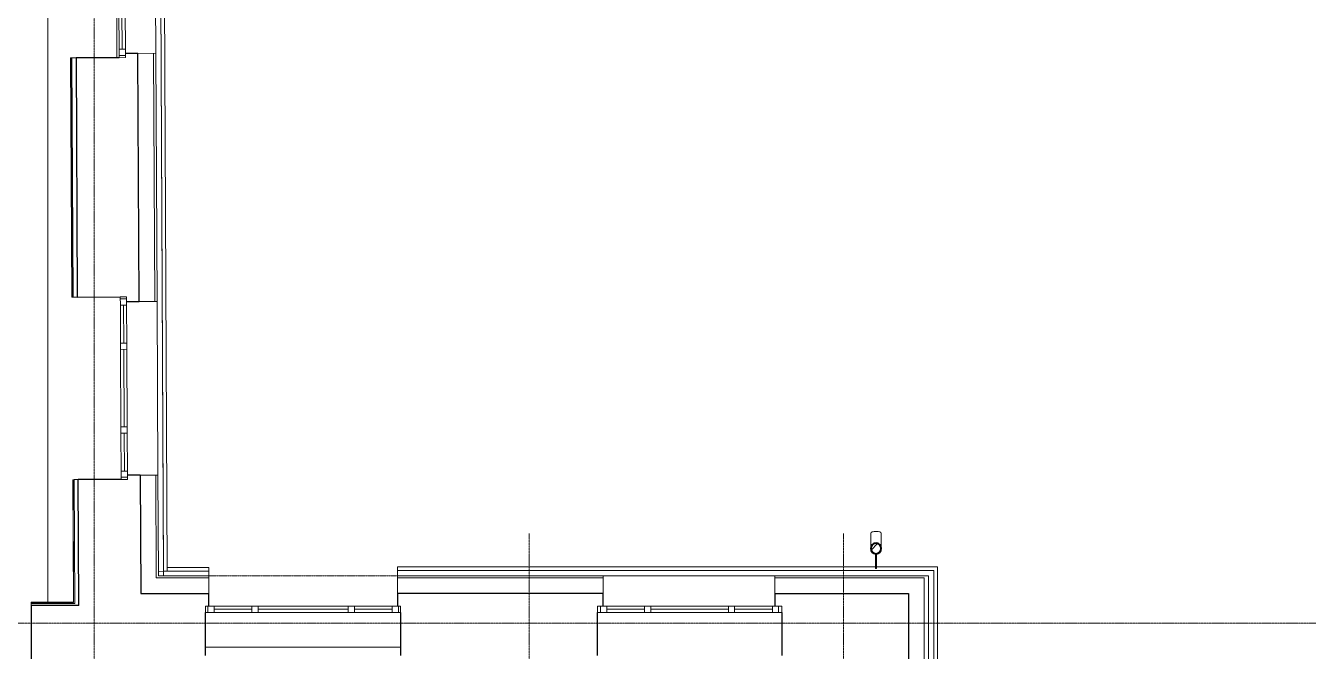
# Model space of a CAD drawing. Header units: millimetres. Extents: x -42533 to 645315, y 3457 to 82611.
# Drawn here: x 418948 to 431186, y 46622 to 52585 of the extents above; entities that cross this region are included whole.
import ezdxf

# ---------------------------------------------------------------- set-up
doc = ezdxf.new("R2010")
doc.units = ezdxf.units.MM
doc.linetypes.add('ADSK_Линия сетки', pattern=[25, 20, -2.5, 0, -2.5])
doc.linetypes.add('ADSK_Штрихпунктирная 2 точки_ш15 п1_5 п1_5 п1_5', pattern=[19.5, 15, -1.5, 0, -1.5, 0, -1.5])
for name, color, linetype, lineweight in [('_ Окна', 7, 'Continuous', 9), ('Лестницы', 7, 'Continuous', 9), ('Обобщенные модели', 7, 'Continuous', 18), ('Окна', 7, 'Continuous', 9), ('Оси', 253, 'Continuous', 9), ('Перекрытие', 7, 'Continuous', 18), ('Стены наружные', 7, 'Continuous', 18), ('Стены несущие', 7, 'Continuous', 30), ('Стены отделка', 7, 'Continuous', 30), ('Стены штриховка', 7, 'Continuous', 9), ('ШТРИХОВКА', 252, 'Continuous', 15)]:
    doc.layers.add(name, color=color, linetype=linetype, lineweight=lineweight)
doc.layers.add('Линии', color=7, linetype='Continuous', lineweight=9, true_color=0x00a600)

# ---------------------------------------------------------------- blocks, each defined once
blk = doc.blocks.new('План 4 этажа')
at = {"layer": 'Обобщенные модели', "lineweight": 9}
h = blk.add_hatch(dxfattribs=at)
h.set_pattern_fill('FP_17', color=8, style=0, pattern_type=2)
h.set_pattern_definition([(45, (591.94, 243.9), (-106.066, 106.066), [])])
h.paths.add_polyline_path([(10966.939, 21236.427), (10988.634, 21241.378), (11006.031, 21255.252), (11015.686, 21275.301), (11015.686, 21297.553), (11006.031, 21317.601), (10988.634, 21331.475), (10966.939, 21336.427), (10945.245, 21331.475), (10927.848, 21317.601), (10918.193, 21297.553), (10918.193, 21275.301), (10927.848, 21255.252), (10945.245, 21241.378), (10966.005, 21236.64)])
at = {"layer": '_ Окна', "color": 8}
for p, q in [((3773.003, 26404.481), (3774.833, 26044.486)), ((3745.138, 25984.334), (3805.138, 25984.639)), ((3756.931, 23664.368), (3816.93, 23664.673)), ((3787.235, 23604.521), (3789.065, 23244.526)), ((3789.37, 23184.527), (3793.131, 22444.536)), ((3793.436, 22384.537), (3795.266, 22024.542)), ((3765.571, 21964.39), (3825.571, 21964.695)), ((4590.87, 20676.427), (4590.87, 20736.427)), ((4650.87, 20706.427), (5010.87, 20706.427)), ((5070.87, 20706.427), (5930.87, 20706.427)), ((5990.87, 20706.427), (6350.87, 20706.427)), ((6410.87, 20676.427), (6410.87, 20736.427)), ((8338.006, 20676.427), (8338.006, 20736.427)), ((8398.006, 20706.427), (8758.006, 20706.427)), ((8818.006, 20706.427), (9558.006, 20706.427)), ((9618.006, 20706.427), (9978.006, 20706.427)), ((10038.006, 20676.427), (10038.006, 20736.427))]:
    blk.add_line(p, q, dxfattribs=at)
at = {"layer": '_ Окна', "color": 8, "lineweight": 18}
for p, q in [((3804.833, 26044.639), (3744.834, 26044.334)), ((3744.834, 26044.334), (3745.24, 25964.335)), ((3745.24, 25964.335), (3805.239, 25964.64)), ((3805.239, 25964.64), (3804.833, 26044.639)), ((3756.829, 23684.368), (3816.828, 23684.673)), ((3757.236, 23604.369), (3756.829, 23684.368)), ((3816.828, 23684.673), (3817.235, 23604.674)), ((3817.235, 23604.674), (3757.236, 23604.369)), ((3759.065, 23244.374), (3819.065, 23244.678)), ((3759.37, 23184.374), (3759.065, 23244.374)), ((3819.37, 23184.679), (3759.37, 23184.374)), ((3819.065, 23244.678), (3819.37, 23184.679)), ((3763.132, 22444.384), (3823.131, 22444.689)), ((3763.437, 22384.385), (3763.132, 22444.384)), ((3823.131, 22444.689), (3823.436, 22384.69)), ((3823.436, 22384.69), (3763.437, 22384.385)), ((3825.266, 22024.694), (3765.266, 22024.389)), ((3765.266, 22024.389), (3765.673, 21944.39)), ((3765.673, 21944.39), (3825.672, 21944.695)), ((3825.672, 21944.695), (3825.266, 22024.694)), ((4570.87, 20676.427), (4570.87, 20736.427)), ((4570.87, 20736.427), (4650.87, 20736.427)), ((4650.87, 20736.427), (4650.87, 20676.427)), ((5010.87, 20676.427), (5010.87, 20736.427)), ((5010.87, 20736.427), (5070.87, 20736.427)), ((5070.87, 20736.427), (5070.87, 20676.427)), ((5930.87, 20676.427), (5930.87, 20736.427)), ((5930.87, 20736.427), (5990.87, 20736.427)), ((5990.87, 20736.427), (5990.87, 20676.427)), ((6350.87, 20736.427), (6350.87, 20676.427)), ((6430.87, 20736.427), (6350.87, 20736.427)), ((6430.87, 20676.427), (6430.87, 20736.427)), ((8308.006, 20676.427), (8308.006, 20736.427)), ((8308.006, 20736.427), (8398.006, 20736.427)), ((8398.006, 20736.427), (8398.006, 20676.427)), ((8758.006, 20676.427), (8758.006, 20736.427)), ((8758.006, 20736.427), (8818.006, 20736.427)), ((8818.006, 20736.427), (8818.006, 20676.427)), ((9558.006, 20676.427), (9558.006, 20736.427)), ((9558.006, 20736.427), (9618.006, 20736.427)), ((9618.006, 20736.427), (9618.006, 20676.427)), ((9978.006, 20736.427), (9978.006, 20676.427)), ((10068.006, 20736.427), (9978.006, 20736.427)), ((10068.006, 20676.427), (10068.006, 20736.427)), ((4650.87, 20676.427), (4570.87, 20676.427)), ((5070.87, 20676.427), (5010.87, 20676.427)), ((5990.87, 20676.427), (5930.87, 20676.427)), ((6350.87, 20676.427), (6430.87, 20676.427)), ((8398.006, 20676.427), (8308.006, 20676.427)), ((8818.006, 20676.427), (8758.006, 20676.427)), ((9618.006, 20676.427), (9558.006, 20676.427)), ((9978.006, 20676.427), (10068.006, 20676.427))]:
    blk.add_line(p, q, dxfattribs=at)
at = {"layer": 'Лестницы', "color": 8}
blk.add_line((6430.87, 20345.275), (4570.87, 20345.275), dxfattribs=at)
at = {"layer": 'Линии', "color": 8, "linetype": 'ADSK_Штрихпунктирная 2 точки_ш15 п1_5 п1_5 п1_5'}
blk.add_line((4600.87, 21026.427), (6401.87, 21026.427), dxfattribs=at)
at = {"layer": 'Обобщенные модели', "color": 8}
for p, q in [((10916.939, 21432.578), (10916.939, 21390.074)), ((11016.939, 21390.074), (11016.939, 21432.578)), ((10961.939, 21235.568), (10961.939, 21096.427)), ((10971.939, 21096.427), (10971.939, 21235.568)), ((10961.939, 21096.427), (10971.939, 21096.427))]:
    blk.add_line(p, q, dxfattribs=at)
at = {"layer": 'Обобщенные модели', "color": 8, "flags": 128}
for points in [[(10916.939, 21299.444), (10916.939, 21300.714), (10916.939, 21303.378), (10916.939, 21306.254), (10916.939, 21309.338), (10916.939, 21312.626), (10916.939, 21316.112), (10916.939, 21319.791), (10916.939, 21323.656), (10916.939, 21327.701), (10916.939, 21331.921), (10916.939, 21336.307), (10916.939, 21340.854), (10916.939, 21345.554), (10916.939, 21350.399), (10916.939, 21355.381), (10916.939, 21360.494), (10916.939, 21365.727), (10916.939, 21371.074), (10916.939, 21376.526), (10916.939, 21382.073), (10916.939, 21387.707), (10916.939, 21390.074)], [(11016.939, 21390.074), (11016.939, 21384.406), (11016.939, 21378.822), (11016.939, 21373.33), (11016.939, 21367.938), (11016.939, 21362.656), (11016.939, 21357.492), (11016.939, 21352.455), (11016.939, 21347.552), (11016.939, 21342.791), (11016.939, 21338.179), (11016.939, 21333.725), (11016.939, 21329.436), (11016.939, 21325.317), (11016.939, 21321.376), (11016.939, 21317.619), (11016.939, 21314.053), (11016.939, 21310.682), (11016.939, 21307.512), (11016.939, 21304.548), (11016.939, 21301.796), (11016.939, 21299.444)]]:
    blk.add_lwpolyline(points, dxfattribs=at)
at = {"layer": 'Обобщенные модели', "color": 8}
for start, end in [(90, 270), (270, 90)]:
    blk.add_arc((10966.939, 21286.427), 52, start, end, dxfattribs=at)
at = {"layer": 'Обобщенные модели', "color": 8, "lineweight": 40}
for start, end in [(90, 270), (270, 90)]:
    blk.add_arc((10966.939, 21286.427), 50, start, end, dxfattribs=at)
at = {"layer": 'Обобщенные модели', "color": 8}
for start_param, end_param in [(4.71238898, 6.283185307), (3.141592654, 4.71238898)]:
    blk.add_ellipse((10966.939, 21432.578), major_axis=(-50, 0), ratio=0.309016994, start_param=start_param, end_param=end_param, dxfattribs=at)
at = {"layer": 'Окна', "color": 8}
for p, q in [((3744.834, 26044.334), (3743.004, 26404.329)), ((3803.003, 26404.634), (3804.833, 26044.639)), ((3744.834, 26044.334), (3745.24, 25964.335)), ((3745.24, 25964.335), (3805.239, 25964.64)), ((3805.239, 25964.64), (3804.833, 26044.639)), ((3816.828, 23684.673), (3756.829, 23684.368)), ((3756.829, 23684.368), (3757.236, 23604.369)), ((3817.235, 23604.674), (3816.828, 23684.673)), ((3759.065, 23244.374), (3757.236, 23604.369)), ((3817.235, 23604.674), (3819.065, 23244.678)), ((3759.065, 23244.374), (3759.37, 23184.374)), ((3763.132, 22444.384), (3759.37, 23184.374)), ((3819.37, 23184.679), (3819.065, 23244.678)), ((3819.37, 23184.679), (3823.131, 22444.689)), ((3763.132, 22444.384), (3763.437, 22384.385)), ((3823.436, 22384.69), (3823.131, 22444.689)), ((3765.266, 22024.389), (3763.437, 22384.385)), ((3823.436, 22384.69), (3825.266, 22024.694)), ((3765.266, 22024.389), (3765.673, 21944.39)), ((3765.673, 21944.39), (3825.672, 21944.695)), ((3825.672, 21944.695), (3825.266, 22024.694)), ((4570.87, 20736.427), (4570.87, 20676.427)), ((4650.87, 20736.427), (4570.87, 20736.427)), ((4650.87, 20736.427), (5010.87, 20736.427)), ((5070.87, 20736.427), (5010.87, 20736.427)), ((5070.87, 20736.427), (5930.87, 20736.427)), ((5990.87, 20736.427), (5930.87, 20736.427)), ((5990.87, 20736.427), (6350.87, 20736.427)), ((6430.87, 20736.427), (6350.87, 20736.427)), ((6430.87, 20676.427), (6430.87, 20736.427)), ((8308.006, 20736.427), (8308.006, 20676.427)), ((8398.006, 20736.427), (8308.006, 20736.427)), ((8398.006, 20736.427), (8758.006, 20736.427)), ((8818.006, 20736.427), (8758.006, 20736.427)), ((8818.006, 20736.427), (9558.006, 20736.427)), ((9618.006, 20736.427), (9558.006, 20736.427)), ((9618.006, 20736.427), (9978.006, 20736.427)), ((10068.006, 20736.427), (9978.006, 20736.427)), ((10068.006, 20676.427), (10068.006, 20736.427)), ((4570.87, 20676.427), (4650.87, 20676.427)), ((5010.87, 20676.427), (4650.87, 20676.427)), ((5010.87, 20676.427), (5070.87, 20676.427)), ((5930.87, 20676.427), (5070.87, 20676.427)), ((5930.87, 20676.427), (5990.87, 20676.427)), ((6350.87, 20676.427), (5990.87, 20676.427)), ((6350.87, 20676.427), (6430.87, 20676.427)), ((8308.006, 20676.427), (8398.006, 20676.427)), ((8758.006, 20676.427), (8398.006, 20676.427)), ((8758.006, 20676.427), (8818.006, 20676.427)), ((9558.006, 20676.427), (8818.006, 20676.427)), ((9558.006, 20676.427), (9618.006, 20676.427)), ((9978.006, 20676.427), (9618.006, 20676.427)), ((9978.006, 20676.427), (10068.006, 20676.427))]:
    blk.add_line(p, q, dxfattribs=at)
at = {"layer": 'Оси', "color": 8, "linetype": 'ADSK_Линия сетки'}
for p, q in [((3506.505, -3353.101), (3506.505, 43685.833)), ((7656.505, -3353.101), (7656.505, 21427.463)), ((10656.505, -3353.101), (10656.505, 21427.463)), ((-10052.178, 20574.489), (56511.792, 20574.489))]:
    blk.add_line(p, q, dxfattribs=at)
at = {"layer": 'Перекрытие', "color": 8}
for p, q in [((3064.702, 35984.849), (3064.702, 20773.605)), ((3723.131, 25964.222), (3723.131, 27703.58)), ((3315.803, 21942.104), (3315.803, 21944.012)), ((3315.803, 21944.012), (3691.342, 21944.012))]:
    blk.add_line(p, q, dxfattribs=at)
at = {"layer": 'Стены наружные', "color": 8}
for p, q in [((4131.999, 28570.431), (4170.343, 21026.681)), ((4170.111, 21072.257), (4132.197, 28570.431)), ((4167.197, 28570.484), (4205.11, 21072.434)), ((4095.032, 26006.113), (4086.569, 27671.092)), ((4115.465, 21986.169), (4107.053, 23641.147)), ((4120.131, 21068.268), (4601.622, 21068.803)), ((4171.624, 21072.265), (4170.111, 21072.257)), ((4171.624, 21072.265), (4171.624, 21068.426)), ((4601.624, 21068.426), (4171.624, 21068.426)), ((4204.954, 21103.426), (4601.624, 21103.426)), ((4601.622, 21068.803), (4601.678, 21018.803)), ((4601.624, 21103.426), (4601.624, 21068.426)), ((6400.87, 21111.427), (10962.11, 21111.427)), ((6400.87, 21111.427), (6400.87, 21026.427)), ((6400.87, 21076.427), (11516.939, 21076.427)), ((11516.939, 21076.427), (6400.87, 21076.427)), ((10971.769, 21111.427), (11551.939, 21111.427)), ((11516.939, 13685.487), (11516.939, 21076.427)), ((11551.939, 21111.427), (11551.939, 13685.94)), ((4170.343, 21026.681), (4120.343, 21026.427)), ((8363.006, 21026.427), (10003.006, 21026.427))]:
    blk.add_line(p, q, dxfattribs=at)
at = {"layer": 'Стены несущие', "color": 8}
for p, q in [((3745.24, 25964.335), (3335.245, 25962.251)), ((3335.245, 25962.251), (3346.834, 23682.284)), ((3925.034, 26005.249), (3805.036, 26004.639)), ((3937.055, 23640.283), (3925.034, 26005.249)), ((3346.834, 23682.284), (3756.829, 23684.368)), ((3817.057, 23639.673), (3937.055, 23640.283)), ((3765.673, 21944.39), (3355.678, 21942.306)), ((3361.781, 20741.605), (3355.678, 21942.306)), ((3945.467, 21985.305), (3825.469, 21984.695)), ((3945.467, 21985.305), (3951.205, 20856.427)), ((3951.205, 20856.427), (4600.87, 20856.427)), ((4600.87, 20736.427), (4600.87, 20856.427)), ((8363.006, 20856.427), (6400.87, 20856.427)), ((6400.87, 20856.427), (6400.87, 20736.427)), ((8363.006, 20736.427), (8363.006, 20856.427)), ((10003.006, 20856.427), (11276.939, 20856.427)), ((10003.006, 20856.427), (10003.006, 20736.427)), ((11276.939, 20856.427), (11276.939, 14714.902)), ((3361.781, 20741.605), (2905.871, 20741.605)), ((2905.871, 20741.605), (2905.871, 20231.605)), ((4570.87, 20266.427), (4570.87, 20676.427)), ((6430.87, 20676.427), (6430.87, 20266.427)), ((8308.006, 20266.427), (8308.006, 20676.427)), ((10068.006, 20676.427), (10068.006, 20266.427))]:
    blk.add_line(p, q, dxfattribs=at)
at = {"layer": 'Стены отделка', "color": 8, "lineweight": 9}
for p, q in [((3335.245, 25962.251), (3283.246, 25961.986)), ((3283.246, 25961.986), (3294.835, 23682.02)), ((4095.032, 26006.113), (3925.034, 26005.249)), ((4107.053, 23641.147), (4095.032, 26006.113)), ((3294.835, 23682.02), (3346.834, 23682.284)), ((3937.055, 23640.283), (4107.053, 23641.147)), ((3355.678, 21942.306), (3303.679, 21942.042)), ((3303.679, 21942.042), (3309.618, 20773.605)), ((4115.465, 21986.169), (3945.467, 21985.305)), ((4120.343, 21026.427), (4115.465, 21986.169)), ((3950.443, 21006.427), (3955.55, 21006.427)), ((3955.55, 21006.427), (3955.55, 20856.427)), ((4100.445, 21006.427), (4100.343, 21026.427)), ((4100.445, 21026.427), (4100.445, 21006.427)), ((4600.87, 21026.427), (4120.343, 21026.427)), ((4600.87, 20856.427), (4600.87, 21026.427)), ((8363.006, 21026.427), (6400.87, 21026.427)), ((6400.87, 21026.427), (6400.87, 20856.427)), ((6400.87, 21006.427), (6401.87, 21006.427)), ((8363.006, 21006.427), (8354.006, 21006.427)), ((8363.006, 20856.427), (8363.006, 21026.427)), ((11466.939, 21026.427), (10003.006, 21026.427)), ((10003.006, 21026.427), (10003.006, 20856.427)), ((10019.006, 21006.427), (10003.006, 21006.427)), ((11276.939, 21006.427), (11426.939, 21006.427)), ((11466.939, 14714.902), (11466.939, 21026.427)), ((10003.006, 20856.427), (10003.006, 20856.427)), ((2906.184, 20773.605), (2906.184, 20741.605)), ((3309.618, 20773.605), (2906.184, 20773.605)), ((3321.679, 20761.605), (2906.184, 20761.605)), ((3361.781, 20741.605), (3361.781, 20761.605))]:
    blk.add_line(p, q, dxfattribs=at)
at = {"layer": 'Стены штриховка', "color": 8}
for p, q in [((3285.246, 25961.997), (3296.835, 23682.03)), ((3295.246, 25962.047), (3306.835, 23682.081)), ((4075.033, 26006.011), (4087.053, 23641.046)), ((3305.679, 21942.052), (3311.628, 20771.605)), ((3315.679, 21942.103), (3321.679, 20761.605)), ((4100.343, 21026.427), (4095.465, 21986.067)), ((4100.445, 21006.427), (4600.87, 21006.427)), ((8354.006, 21006.427), (6401.87, 21006.427)), ((10019.006, 21006.427), (10019.006, 21006.427)), ((11276.939, 21006.427), (10019.006, 21006.427)), ((11426.939, 21006.427), (11426.939, 14714.902)), ((3311.628, 20771.605), (2906.184, 20771.605))]:
    blk.add_line(p, q, dxfattribs=at)

msp = doc.modelspace()

# ---------------------------------------------------------------- block references
at = {"layer": 'ШТРИХОВКА'}
msp.add_blockref('План 4 этажа', (416094.2, 26315.8), dxfattribs=at)

doc.saveas('drawing.dxf')
